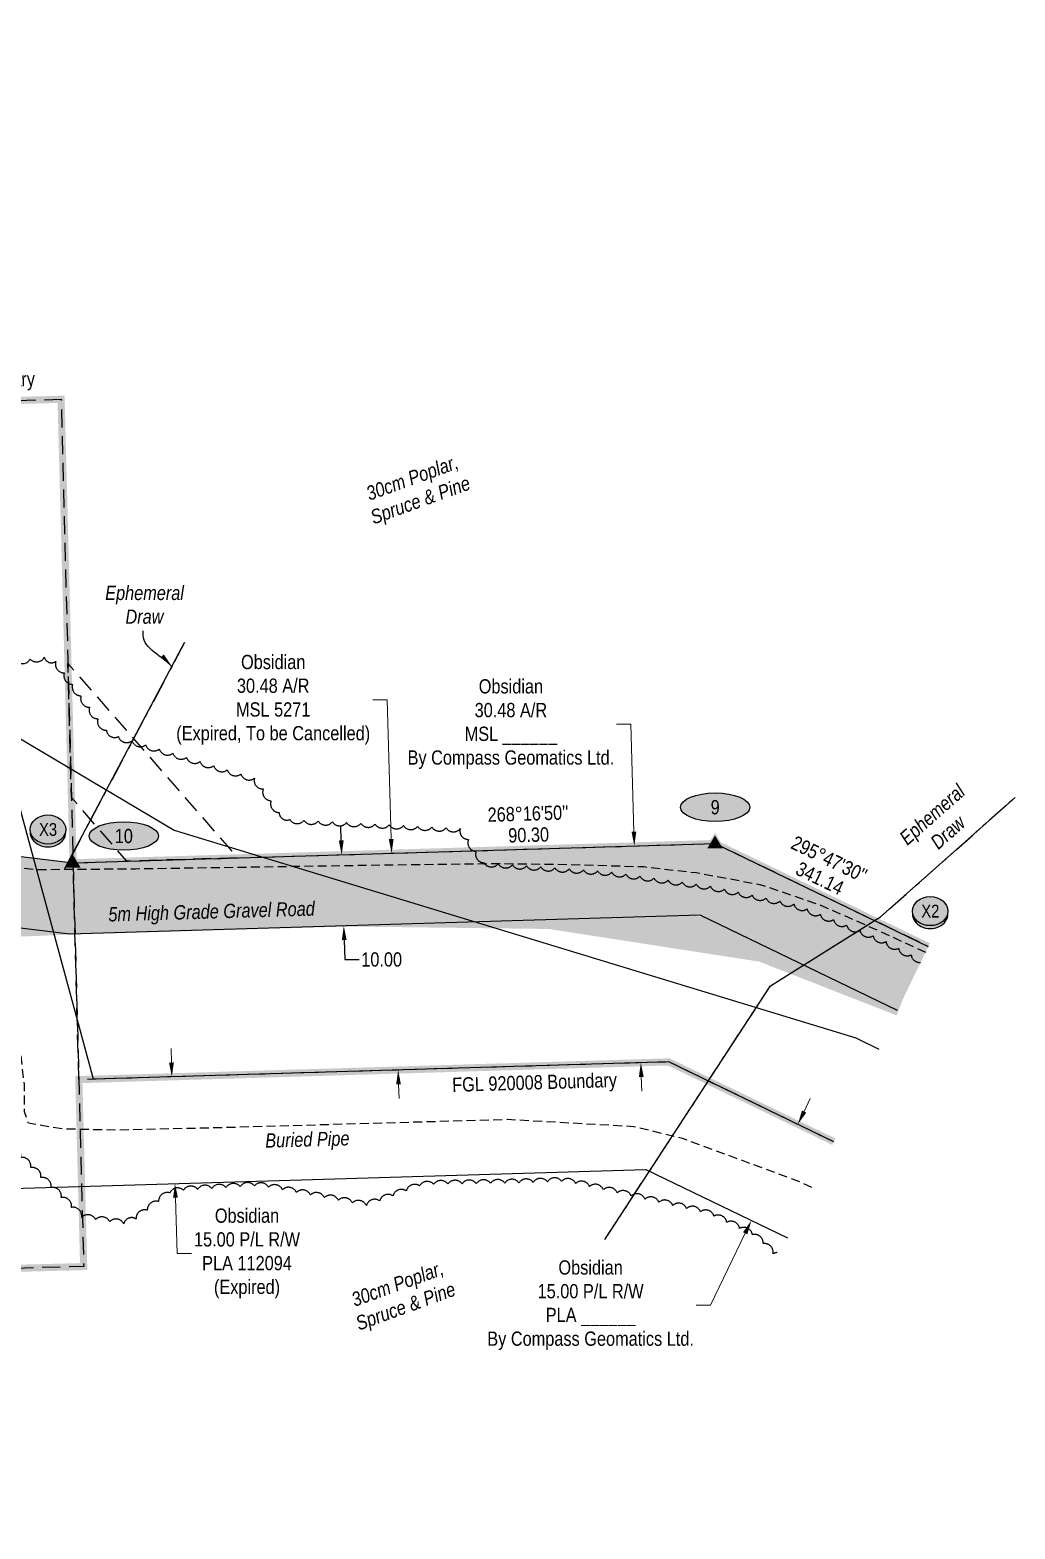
# Model space of a CAD drawing. Extents: x 628185 to 636081, y 5831999 to 5837154.
# Drawn here: x 635196 to 635888, y 5832216 to 5833269 of the extents above; entities that cross this region are included whole.
import ezdxf
from ezdxf.enums import TextEntityAlignment as Align

# ---------------------------------------------------------------- set-up
doc = ezdxf.new("R2010")
doc.units = 0
doc.header["$LTSCALE"] = 5
doc.header["$PDSIZE"] = 0.5
for name, pattern in [('0', [1, 1, 0]), ('CENTERLINEX3', [5, 2.5, -1, 0.5, -1]), ('foc-ACCESSROAD', [3.75, 2.5, -1.25]), ('foc-FLOWLINE', [3.75, 2.5, -1.25]), ('foc-TOPO-ephemeral', [6.25, 3.125, -0.625, 0.625, -0.625, 0.625, -0.625]), ('UG_PIPE', [1.875, 1.25, -0.625])]:
    doc.linetypes.add(name, pattern=pattern)
doc.layers.get('Defpoints').update_dxf_attribs({"color": 9})
doc.layers.add('AS-FMA-T', color=7, linetype='Continuous', true_color=0x00b386)
for name, color, linetype in [('AS-PIPE-UG', 44, 'UG_PIPE'), ('AS-PIPE-UG-T', 44, 'Continuous'), ('AS-POWER', 104, 'foc-POWER'), ('AS-ROADS', 254, 'Continuous'), ('C-AR', 13, 'foc-ACCESSROAD'), ('C-RW', 13, 'Continuous'), ('C-WS', 13, 'foc-ACCESSROAD'), ('F-EZE', 190, 'foc-FLOWLINE'), ('L-BD1', 253, 'Continuous'), ('L-MON', 1, 'Continuous'), ('P-CROSSINGS', 250, 'Continuous'), ('P-ELEVATION', 7, 'Continuous'), ('P-PROPOSED', 10, 'Continuous'), ('P-PROPOSED-H', 21, 'Continuous'), ('P-STATION', 7, 'Continuous'), ('P-TXT', 4, 'Continuous'), ('T-BUSH', 110, '0'), ('T-BUSH-T', 110, 'Continuous'), ('T-DRAW', 143, 'foc-TOPO-ephemeral'), ('T-WATER-T', 170, 'Continuous')]:
    doc.layers.add(name, color=color, linetype=linetype)
doc.layers.add('AS-TRAPPER BOUNDARY', color=7, linetype='CENTERLINEX3', true_color=0xb85c00, transparency=0.6)
for name, color, linetype, lineweight in [('C-AR-T', 13, 'Continuous', 9), ('C-RW-T', 13, 'Continuous', 9), ('T-TEXT', 48, 'Continuous', 18)]:
    doc.layers.add(name, color=color, linetype=linetype, lineweight=lineweight)
doc.styles.add('80', font='ARIALN.TTF', dxfattribs={"height": 10})
doc.styles.add('80CG', font='ARIALN.TTF', dxfattribs={"height": 10})
doc.styles.add('80L', font='ARIALN.TTF', dxfattribs={"height": 10})
doc.styles.add('80LS', font='ARIALNI.TTF', dxfattribs={"height": 10})
doc.styles.add('Crossing', font='ARIALN.TTF', dxfattribs={"height": 10})
doc.styles.add('foc-LtypeFont', font='ARIALN.TTF', dxfattribs={"height": 7.35})
doc.linetypes.add('foc-POWER', pattern='A,6,-1,["P",foc-LtypeFont,S=0.2,R=0,X=-0.625,Y=-0.75],-1.24,4', length=12.24)
doc.linetypes.add('foc-TOPO-flowdirection-NOLINE', pattern='A,0,[">",foc-LtypeFont,S=0.3,R=0,X=0,Y=-0.945],-20,[">",foc-LtypeFont,S=0.3,R=0,X=0,Y=-0.945],0', length=20)
doc.dimstyles.new('Compass 5 000', dxfattribs={"dimscale": 5, "dimtxt": 9, "dimasz": 2, "dimexe": 0.2, "dimexo": 0.0625, "dimgap": 0.5, "dimtad": 0, "dimtih": 1, "dimtoh": 1, "dimzin": 0, "dimdsep": 46, "dimtxsty": '80CG', "dimcen": 0.1, "dimse1": 1, "dimse2": 1, "dimclrd": 256, "dimclrt": 256, "dimaunit": 1, "dimadec": 4, "dimazin": 0, "dimtfac": 0.06, "dimtofl": 0, "dimtmove": 0, "dimatfit": 1, "dimfxl": 0.2, "dimtolj": 1, "dimtzin": 0, "dimlwd": -1, "dimarcsym": 0})

# ---------------------------------------------------------------- blocks, each defined once
blk = doc.blocks.new('*D451')
at = {"layer": 'C-AR-T', "transparency": 16777216}
for p, q in [((635446.5, 5832798.2), (635436.5, 5832798.2)), ((635449.4, 5832700.4), (635446.5, 5832798.2)), ((635454.6, 5832528.1), (635454.9, 5832518.1))]:
    blk.add_line(p, q, dxfattribs=at)
for points in [[(635451.1, 5832700.4), (635447.7, 5832700.3), (635449.7, 5832690.4)], [(635456.2, 5832528.1), (635452.9, 5832528), (635454.3, 5832538.1)]]:
    blk.add_solid(points, dxfattribs=at)
at = {"layer": 'Defpoints', "color": 0, "transparency": 16777216}
for p in [(635427, 5832689.7), (635449.7, 5832690.4), (635431.6, 5832537.4)]:
    blk.add_point(p, dxfattribs=at)
at = {"layer": 'C-AR-T', "transparency": 16777216, "insert": (635366.5, 5832798.2), "char_height": 10, "attachment_point": 5, "style": '80CG'}
blk.add_mtext('\\A1;Obsidian\\P30.48 A/R\\PMSL 5271\\P(Expired, To be Cancelled)', dxfattribs=at)
blk = doc.blocks.new('*D463')
at = {"layer": 'C-RW-T', "transparency": 16777216}
for p, q in [((635295, 5832543.3), (635294.7, 5832553.3)), ((635297.8, 5832448.4), (635299, 5832409.3)), ((635299, 5832409.3), (635309, 5832409.3))]:
    blk.add_line(p, q, dxfattribs=at)
for points in [[(635296.7, 5832543.4), (635293.3, 5832543.3), (635295.3, 5832533.3)], [(635299.5, 5832448.4), (635296.2, 5832448.3), (635297.5, 5832458.4)]]:
    blk.add_solid(points, dxfattribs=at)
at = {"layer": 'Defpoints', "color": 0, "transparency": 16777216}
for p in [(635497.1, 5832539.4), (635499.3, 5832464.4), (635297.5, 5832458.4)]:
    blk.add_point(p, dxfattribs=at)
at = {"layer": 'C-RW-T', "transparency": 16777216, "insert": (635348.1, 5832409.3), "char_height": 10, "attachment_point": 5, "style": '80CG'}
blk.add_mtext('\\A1;Obsidian\\P15.00 P/L R/W\\PPLA 112094\\P(Expired)', dxfattribs=at)
blk = doc.blocks.new('*U465')
at = {"layer": 'P-ELEVATION'}
h = blk.add_hatch(color=111, dxfattribs=at)
h.dxf.hatch_style = 1
edge = h.paths.add_edge_path()
edge.add_ellipse((0, 0), major_axis=(-24.4, 0), ratio=0.410256, start_angle=0, end_angle=360)
at = {"layer": 'P-ELEVATION', "color": 7, "flags": 128}
blk.add_lwpolyline([(0, 0, 12.5, 0, 0), (13, 0.8, 0, 0, 0)], format="xyseb", dxfattribs=at)
at = {"layer": 'P-ELEVATION', "color": 7}
blk.add_ellipse((0, 0), major_axis=(-24.4, 0), ratio=0.410256, dxfattribs=at)
at = {"layer": 'P-ELEVATION', "style": '80'}
blk.add_attdef('ELEVATION', text='', height=10, dxfattribs=at).set_placement((0, 0), align=Align.MIDDLE_CENTER)
blk = doc.blocks.new('*D489')
at = {"layer": 'C-RW-T', "transparency": 16777216}
for p, q in [((635739.5, 5832509), (635743.8, 5832518)), ((635698.1, 5832423.5), (635673.7, 5832372.9)), ((635673.7, 5832372.9), (635663.7, 5832372.9))]:
    blk.add_line(p, q, dxfattribs=at)
for points in [[(635738, 5832509.7), (635741, 5832508.2), (635735.1, 5832500)], [(635696.6, 5832424.2), (635699.6, 5832422.7), (635702.5, 5832432.5)]]:
    blk.add_solid(points, dxfattribs=at)
at = {"layer": 'Defpoints', "color": 0, "transparency": 16777216}
for p in [(635714.8, 5832509.8), (635682.1, 5832442.3), (635702.5, 5832432.5)]:
    blk.add_point(p, dxfattribs=at)
at = {"layer": 'C-RW-T', "transparency": 16777216, "insert": (635589.5, 5832372.9), "char_height": 10, "attachment_point": 5, "style": '80CG'}
blk.add_mtext('\\A1;Obsidian\\P15.00 P/L R/W\\PPLA ______\\PBy Compass Geomatics Ltd.', dxfattribs=at)
blk = doc.blocks.new('*D493')
at = {"layer": 'C-RW-T', "transparency": 16777216}
for p, q in [((635617.7, 5832781.1), (635607.7, 5832781.1)), ((635619.9, 5832705.5), (635617.7, 5832781.1)), ((635625.1, 5832533.2), (635625.4, 5832523.2))]:
    blk.add_line(p, q, dxfattribs=at)
for points in [[(635621.6, 5832705.5), (635618.3, 5832705.4), (635620.2, 5832695.5)], [(635626.8, 5832533.3), (635623.4, 5832533.2), (635624.8, 5832543.2)]]:
    blk.add_solid(points, dxfattribs=at)
at = {"layer": 'Defpoints', "color": 0, "transparency": 16777216}
for p in [(635620.2, 5832695.5), (635499.3, 5832691.9), (635503.9, 5832539.6)]:
    blk.add_point(p, dxfattribs=at)
at = {"layer": 'C-RW-T', "transparency": 16777216, "insert": (635533.5, 5832781.1), "char_height": 10, "attachment_point": 5, "style": '80CG'}
blk.add_mtext('\\A1;Obsidian\\P30.48 A/R\\PMSL ______\\PBy Compass Geomatics Ltd.', dxfattribs=at)
blk = doc.blocks.new('STRIA')
blk.add_hatch(color=255).paths.add_polyline_path([(-0.04, 1.52), (-1.47, -0.87), (1.39, -0.87)])
blk = doc.blocks.new('STRIAA')
blk.add_blockref('STRIA', (0, 0))
blk = doc.blocks.new('STRIB')
at = {"color": 1}
blk.add_solid([(-1.12, -0.67), (-0.04, 1.13), (1.04, -0.67)], dxfattribs=at)
blk = doc.blocks.new('STRIBB')
blk.add_blockref('STRIB', (0, 0))
blk = doc.blocks.new('STRICC')
for name in ['STRIAA', 'STRIBB']:
    blk.add_blockref(name, (0, 0))
blk = doc.blocks.new('fdspike')
blk.add_blockref('STRICC', (0, 0))
blk = doc.blocks.new('*D501')
at = {"layer": 'Defpoints', "color": 0, "transparency": 16777216}
for p in [(635417.8, 5832689.4), (635416.1, 5832639.4), (635419.3, 5832639.5)]:
    blk.add_point(p, dxfattribs=at)
at = {"layer": 'P-TXT', "transparency": 16777216}
for p, q in [((635414.3, 5832699.3), (635414, 5832709.3)), ((635416.4, 5832629.4), (635416.8, 5832615.7)), ((635416.8, 5832615.7), (635426.8, 5832615.7))]:
    blk.add_line(p, q, dxfattribs=at)
for points in [[(635416, 5832699.4), (635412.6, 5832699.3), (635414.6, 5832689.3)], [(635418.1, 5832629.4), (635414.7, 5832629.3), (635416.1, 5832639.4)]]:
    blk.add_solid(points, dxfattribs=at)
at = {"layer": 'P-TXT', "transparency": 16777216, "insert": (635442.7, 5832615.7), "char_height": 10, "attachment_point": 5, "style": '80CG'}
blk.add_mtext('\\A1;10.00', dxfattribs=at)
blk = doc.blocks.new('xing2')
h = blk.add_hatch(color=50)
h.dxf.hatch_style = 1
edge = h.paths.add_edge_path()
edge.add_ellipse((0, 0), major_axis=(-12.5, 0), ratio=0.816297, start_angle=0, end_angle=360)
h = blk.add_hatch(color=250)
h.dxf.hatch_style = 1
edge = h.paths.add_edge_path()
edge.add_ellipse((0, -2), major_axis=(-12.5, 0), ratio=0.816297, start_angle=0, end_angle=180)
edge.add_line((12.5, -2), (12.5, 0))
edge.add_ellipse((0, 0), major_axis=(-12.5, 0), ratio=0.816297, start_angle=0, end_angle=180, ccw=False)
edge.add_line((-12.5, 0), (-12.5, -2))
at = {"color": 250}
blk.add_ellipse((0, 0), major_axis=(-12.5, 0), ratio=0.816297, dxfattribs=at)
blk.add_ellipse((0, -2), major_axis=(-12.5, 0), ratio=0.816297, start_param=0, end_param=3.141593, dxfattribs=at)
at = {"color": 250, "style": 'Crossing'}
blk.add_attdef('CROSSING', text='', height=9, dxfattribs=at).set_placement((0.1, 0), align=Align.MIDDLE_CENTER)
at = {"color": 250, "style": 'Crossing', "flags": 1}
for tag, p in [('OWNER', (0.1, -12.5)), ('DESCRIPTION', (0.1, -25.8)), ('LOCATION', (0.1, -39.3)), ('DWG_REF', (0.1, -52.8))]:
    blk.add_attdef(tag, text='', height=9, dxfattribs=at).set_placement(p, align=Align.MIDDLE_CENTER)

msp = doc.modelspace()

# ---------------------------------------------------------------- hatches: boundary and pattern name
at = {"layer": 'P-PROPOSED-H'}
h = msp.add_hatch(color=256, dxfattribs=at)
h.dxf.hatch_style = 1
h.paths.add_polyline_path([(635805.016, 5832579.878), (635666.387, 5832646.87), (635223.688, 5832633.583), (634906.841, 5832672.02), (634912.861, 5832721.638), (635225.961, 5832683.656), (635677.118, 5832697.197), (635826.764, 5832624.881)])

# ---------------------------------------------------------------- linework, layer by layer
at = {"layer": 'AS-PIPE-UG', "flags": 128}
for points in [[(635744.915, 5832455.51), (635737.064, 5832459.282), (635654.139, 5832489.982), (635619.839, 5832498.262), (635531.104, 5832503.262), (635337.294, 5832497.737), (635257.359, 5832495.842), (635218.384, 5832496.647), (635194.579, 5832500.792), (635191.739, 5832508.822), (635191.709, 5832527.842), (635188.599, 5832554.257), (635179.439, 5832627.407), (635167.854, 5832701.842), (635162.059, 5832736.392), (635137.214, 5832835.802), (635121.199, 5832886.987), (635108.609, 5832934.697), (635100.689, 5832960.112), (635095.264, 5832963.962), (635087.774, 5832966.137), (635070.279, 5832965.742), (635028.809, 5832966.542), (635002.379, 5832966.792), (634995.584, 5832970.302), (634992.789, 5832977.997), (634991.749, 5833001.827), (634987.954, 5833047.387)], [(634920.855, 5832703.561), (634995.79, 5832694.396), (635075.335, 5832690.586), (635141.205, 5832684.651), (635200.56, 5832678.936), (635269.79, 5832679.501), (635352.36, 5832680.761), (635447.305, 5832682.246), (635522.57, 5832683.136), (635574.505, 5832682.526), (635626.805, 5832680.941), (635663.74, 5832676.751), (635708.49, 5832668.431), (635750.58, 5832654.156), (635793.07, 5832635.441), (635824.796, 5832620.81)]]:
    msp.add_lwpolyline(points, dxfattribs=at)
at = {"layer": 'AS-POWER', "flags": 128}
msp.add_lwpolyline([(634824.879, 5832989.572), (635017.754, 5832872.232), (635296.814, 5832706.557), (635775.884, 5832560.677), (635791.908, 5832552.753)], dxfattribs=at)
at = {"layer": 'AS-ROADS', "const_width": 25, "flags": 128}
msp.add_lwpolyline([(635809.009, 5832588.14), (635711.159, 5832626.402), (635560.959, 5832649.662), (635419.114, 5832651.412), (635230.944, 5832645.987), (635026.869, 5832638.032), (634853.709, 5832635.327), (634726.689, 5832629.442), (634390.597, 5832614.503)], dxfattribs=at)
at = {"layer": 'AS-TRAPPER BOUNDARY', "color": 114, "true_color": 0x008f47, "const_width": 4.998, "flags": 128}
for points in [[(635826.764, 5832624.881), (635677.118, 5832697.197), (635225.961, 5832683.656), (635217.479, 5833009.217), (634926.88, 5833001.646), (634919.109, 5833266.135)], [(634392.42, 5832578.962), (634433.431, 5832581.066), (634506.992, 5832584.838), (634581.955, 5832588.683), (634618.786, 5832590.571), (634624.164, 5832384.159), (635233.35, 5832400.031), (635229.929, 5832531.358), (635644.41, 5832543.799), (635760.476, 5832487.71)]]:
    msp.add_lwpolyline(points, dxfattribs=at)
at = {"layer": 'C-AR', "flags": 128}
msp.add_lwpolyline([(634919.109, 5833266.135), (634925.662, 5833043.091), (634926.88, 5833001.646), (635217.479, 5833009.217), (635233.35, 5832400.031), (634624.164, 5832384.159), (634608.292, 5832993.345), (634826.347, 5832999.027), (634818.587, 5833263.181)], dxfattribs=at)
at = {"layer": 'C-RW', "flags": 128}
msp.add_lwpolyline([(635760.476, 5832487.71), (635644.41, 5832543.799), (635240.212, 5832531.667), (635111.158, 5833006.632), (634977.153, 5833002.714), (634979.355, 5832927.772), (635054.297, 5832929.963), (635183.364, 5832454.952), (635628.314, 5832468.307), (635727.854, 5832420.204)], dxfattribs=at)
at = {"layer": 'C-WS', "flags": 128}
msp.add_lwpolyline([(635760.476, 5832487.71), (635644.41, 5832543.799), (635229.929, 5832531.358), (635225.961, 5832683.656), (635677.118, 5832697.197), (635826.764, 5832624.881)], dxfattribs=at)
at = {"layer": 'F-EZE', "flags": 128}
msp.add_lwpolyline([(635341.525, 5832687.124), (635263.633, 5832684.787), (635224.765, 5832729.543), (635222.314, 5832823.615), (635341.525, 5832687.124)], close=True, dxfattribs=at)
at = {"layer": 'P-PROPOSED'}
msp.add_lwpolyline([(635805.016, 5832579.878), (635666.387, 5832646.87), (635223.688, 5832633.583), (634906.841, 5832672.02), (634912.861, 5832721.638), (635225.961, 5832683.656), (635677.118, 5832697.197), (635826.764, 5832624.881)], dxfattribs=at)
at = {"layer": 'T-BUSH', "flags": 128}
for points in [[(635045.829, 5833208.133, 0.52056705), (635046.931, 5833198.197, 0.52056705), (635048.032, 5833188.261, 0.52056705), (635049.133, 5833178.325, 0.52056705), (635050.234, 5833168.389, 0.52056705), (635051.335, 5833158.454, 0.52056705), (635052.436, 5833148.518, 0.52056705), (635053.537, 5833138.582, 0.52056705), (635054.638, 5833128.646, 0.52056705), (635055.739, 5833118.711, 0.52056705), (635056.841, 5833108.775, 0.52056705), (635057.942, 5833098.839, 0.52056705), (635059.043, 5833088.903, 0.52056705), (635060.144, 5833078.967, 0.52056705), (635061.245, 5833069.032, 0.52056705), (635057.208, 5833060.503, 0.52056705), (635051.199, 5833052.514, 0.52056705), (635048.048, 5833043.852, 0.52056705), (635049.858, 5833034.02, 0.52056705), (635051.668, 5833024.189, 0.52056705), (635053.478, 5833014.358, 0.52056705), (635055.422, 5833004.554, 0.52056705), (635057.635, 5832994.805, 0.52056705), (635062.37, 5832987.343, 0.52056705), (635071.855, 5832984.185, 0.52056705), (635081.339, 5832981.026, 0.52056705), (635090.824, 5832977.868, 0.52056705), (635100.308, 5832974.71, 0.52056705), (635109.793, 5832971.552, 0.52056705), (635117.981, 5832965.99, 0.52056705), (635125.831, 5832959.8, 0.52056705), (635133.681, 5832953.611, 0.52056705), (635141.531, 5832947.421, 0.52056705), (635149.381, 5832941.231, 0.52056705), (635155.896, 5832934.033, 0.52056705), (635159.706, 5832924.791, 0.52056705), (635163.516, 5832915.549, 0.52056705), (635167.326, 5832906.307, 0.52056705), (635170.54, 5832896.951, 0.52056705), (635170.4, 5832886.955, 0.52056705), (635170.26, 5832876.96, 0.52056705), (635170.12, 5832866.964, 0.52056705), (635169.98, 5832856.969, 0.52056705), (635169.84, 5832846.973, 0.52056705), (635169.7, 5832836.977, 0.52056705), (635169.56, 5832826.982, 0.52056705), (635175.925, 5832824.263, 0.52056705), (635185.842, 5832825.519, 0.52056705), (635195.76, 5832826.775, 0.52056705), (635205.677, 5832828.031, 0.52056705), (635213.803, 5832825.114, 0.52056705), (635219.719, 5832817.057, 0.52056705), (635225.636, 5832809, 0.52056705), (635231.553, 5832800.942, 0.52056705), (635237.47, 5832792.885, 0.52056705), (635243.387, 5832784.827, 0.52056705), (635249.304, 5832776.77, 0.52056705), (635257.769, 5832772.303, 0.52056705), (635267.328, 5832769.379, 0.52056705), (635276.888, 5832766.455, 0.52056705), (635286.447, 5832763.53, 0.52056705), (635296.006, 5832760.606, 0.52056705), (635305.566, 5832757.682, 0.52056705), (635315.125, 5832754.757, 0.52056705), (635324.684, 5832751.833, 0.52056705), (635334.244, 5832748.909, 0.52056705), (635343.803, 5832745.984, 0.52056705), (635353.362, 5832743.06, 0.52056705), (635359.499, 5832735.524, 0.52056705), (635365.066, 5832727.222, 0.52056705), (635370.634, 5832718.919, 0.52056705), (635378.146, 5832714.041, 0.52056705), (635388.129, 5832713.513, 0.52056705), (635398.111, 5832712.986, 0.52056705), (635408.094, 5832712.459, 0.52056705), (635418.077, 5832711.931, 0.52056705), (635428.059, 5832711.404, 0.52056705), (635438.042, 5832710.877, 0.52056705), (635448.025, 5832710.349, 0.52056705), (635458.007, 5832709.822, 0.52056705), (635467.99, 5832709.295, 0.52056705), (635477.973, 5832708.768, 0.52056705), (635487.955, 5832708.24, 0.52056705), (635497.938, 5832707.713, 0.52056705), (635503.745, 5832700.109, 0.52056705), (635509.033, 5832691.626, 0.52056705), (635514.647, 5832683.684, 0.52056705), (635524.618, 5832682.967, 0.52056705), (635534.589, 5832682.251, 0.52056705), (635544.56, 5832681.534, 0.52056705), (635554.531, 5832680.818, 0.52056705), (635564.502, 5832680.101, 0.52056705), (635574.473, 5832679.385, 0.52056705), (635584.443, 5832678.668, 0.52056705), (635594.414, 5832677.951, 0.52056705), (635604.369, 5832677.085, 0.52056705), (635614.267, 5832675.68, 0.52056705), (635624.164, 5832674.275, 0.52056705), (635634.061, 5832672.87, 0.52056705), (635643.959, 5832671.465, 0.52056705), (635653.856, 5832670.06, 0.52056705), (635663.754, 5832668.655, 0.52056705), (635673.644, 5832667.211, 0.52056705), (635683.42, 5832665.125, 0.52056705), (635693.197, 5832663.038, 0.52056705), (635702.973, 5832660.951, 0.52056705), (635712.75, 5832658.865, 0.52056705), (635722.526, 5832656.778, 0.52056705), (635732.302, 5832654.692, 0.52056705), (635741.649, 5832651.207, 0.52056705), (635750.91, 5832647.443, 0.52056705), (635760.171, 5832643.68, 0.52056705), (635769.432, 5832639.916, 0.52056705), (635778.693, 5832636.153, 0.52056705), (635787.954, 5832632.389, 0.52056705), (635797.047, 5832628.262, 0.52056705), (635805.897, 5832623.614, 0.52056705), (635814.748, 5832618.967, 0.40306046), (635821.343, 5832613.664, 0.40306046)], [(635720.65, 5832409.879, 0.13404631), (635717.649, 5832408.932, 0.52056705), (635710.711, 5832416.129, 0.52056705), (635703.158, 5832422.476, 0.52056705), (635694.151, 5832426.811, 0.52056705), (635685.143, 5832431.146, 0.52056705), (635676.136, 5832435.482, 0.52056705), (635666.703, 5832438.6, 0.52056705), (635656.954, 5832440.808, 0.52056705), (635647.204, 5832443.016, 0.52056705), (635637.454, 5832445.224, 0.52056705), (635627.705, 5832447.432, 0.52056705), (635617.955, 5832449.64, 0.52056705), (635608.205, 5832451.848, 0.52056705), (635598.455, 5832454.056, 0.52056705), (635588.706, 5832456.263, 0.52056705), (635578.956, 5832458.471, 0.52056705), (635569.147, 5832460.02, 0.52056705), (635559.16, 5832459.585, 0.52056705), (635549.173, 5832459.15, 0.52056705), (635539.182, 5832458.839, 0.52056705), (635529.187, 5832458.667, 0.52056705), (635519.192, 5832458.495, 0.52056705), (635509.196, 5832458.323, 0.52056705), (635499.201, 5832458.152, 0.52056705), (635489.206, 5832457.98, 0.52056705), (635479.211, 5832457.808, 0.52056705), (635469.389, 5832456.733, 0.52056705), (635460.037, 5832453.2, 0.52056705), (635450.686, 5832449.667, 0.52056705), (635441.335, 5832446.134, 0.52056705), (635431.955, 5832442.919, 0.52056705), (635422.131, 5832444.768, 0.52056705), (635412.307, 5832446.618, 0.52056705), (635402.483, 5832448.468, 0.52056705), (635392.659, 5832450.317, 0.52056705), (635382.834, 5832452.159, 0.52056705), (635373.008, 5832453.999, 0.52056705), (635363.182, 5832455.838, 0.52056705), (635353.299, 5832456.752, 0.52056705), (635343.322, 5832456.132, 0.52056705), (635333.345, 5832455.512, 0.52056705), (635323.367, 5832454.891, 0.52056705), (635313.39, 5832454.271, 0.52056705), (635303.413, 5832453.65, 0.52056705), (635293.902, 5832451.785, 0.52056705), (635285.977, 5832445.692, 0.52056705), (635278.052, 5832439.599, 0.52056705), (635270.127, 5832433.506, 0.52056705), (635261.512, 5832430.079, 0.52056705), (635251.626, 5832431.563, 0.52056705), (635241.74, 5832433.046, 0.52056705), (635231.891, 5832434.604, 0.52056705), (635224.738, 5832441.587, 0.52056705), (635217.585, 5832448.57, 0.52056705), (635210.432, 5832455.554, 0.52056705), (635203.279, 5832462.537, 0.52056705), (635196.126, 5832469.521, 0.52056705), (635189.134, 5832476.662, 0.52056705), (635182.248, 5832483.909, 0.52056705), (635175.362, 5832491.157, 0.52056705), (635167.413, 5832496.718, 0.52056705), (635157.908, 5832499.813, 0.52056705), (635148.2, 5832501.503, 0.52056705), (635138.208, 5832501.212, 0.52056705), (635128.216, 5832500.92, 0.52056705), (635118.223, 5832500.629, 0.52056705), (635108.231, 5832500.337, 0.52056705), (635098.239, 5832500.046, 0.52056705), (635088.708, 5832498.386, 0.52056705), (635080.584, 5832492.56, 0.52056705), (635072.461, 5832486.735, 0.52056705), (635064.337, 5832480.91, 0.52056705), (635056.213, 5832475.084, 0.52056705), (635048.448, 5832468.949, 0.52056705), (635043.878, 5832460.058, 0.52056705), (635039.308, 5832451.167, 0.52056705), (635034.738, 5832442.276, 0.52056705), (635026.012, 5832438.878, 0.52056705), (635016.214, 5832436.897, 0.52056705), (635006.415, 5832434.916, 0.52056705), (634996.57, 5832433.194, 0.52056705), (634986.702, 5832431.596, 0.52056705), (634976.834, 5832429.999, 0.52056705), (634973.409, 5832422.487, 0.52056705), (634972.66, 5832412.519, 0.52056705), (634971.912, 5832402.55, 0.52056705), (634971.163, 5832392.581, 0.52056705), (634969.337, 5832382.769, 0.52056705), (634967.23, 5832372.997, 0.52056705), (634965.123, 5832363.225, 0.52056705), (634963.016, 5832353.453, 0.52056705), (634960.909, 5832343.681, 0.52056705), (634958.802, 5832333.909, 0.52056705), (634957.804, 5832323.967, 0.52056705), (634956.89, 5832314.012, 0.52056705), (634955.976, 5832304.057, 0.52056705), (634955.062, 5832294.103, 0.52056705), (634954.148, 5832284.148, 0.52056705), (634953.234, 5832274.193, 0.52056705), (634952.32, 5832264.238, 0.52056705), (634952.954, 5832254.293, 0.52056705), (634953.99, 5832244.35, 0.52056705), (634955.026, 5832234.408, 0.52056705), (634956.062, 5832224.465, 0.52056705), (634956.976, 5832215.693)]]:
    msp.add_lwpolyline(points, format="xyb", dxfattribs=at)
at = {"layer": 'T-DRAW', "flags": 128}
for points in [[(635304.224, 5832838.437), (635219.889, 5832679.147)], [(635599.509, 5832419.027), (635715.854, 5832597.252), (635793.274, 5832645.712), (635887.674, 5832729.542)]]:
    msp.add_lwpolyline(points, dxfattribs=at)
at = {"layer": 'T-DRAW', "linetype": 'foc-TOPO-flowdirection-NOLINE', "flags": 128}
for points in [[(635219.889, 5832679.147), (635304.224, 5832838.437)], [(635599.509, 5832419.027), (635715.854, 5832597.252), (635793.274, 5832645.712), (635887.674, 5832729.542)]]:
    msp.add_lwpolyline(points, dxfattribs=at)

# ---------------------------------------------------------------- block references
at = {"layer": 'L-MON'}
for p, xscale, yscale, zscale in [((635677.118, 5832697.197), 4.99826705, 4.99826705, 4.99826705), ((635225.961, 5832683.656), 4.998267050000019, 4.998267050000019, 4.998267050000019)]:
    msp.add_blockref('fdspike', p, dxfattribs=dict(at, xscale=xscale, yscale=yscale, zscale=zscale))
at = {"layer": 'P-CROSSINGS', "xscale": 0.99965341, "yscale": 0.99965341, "zscale": 0.99965341}
for p, values in [((635208.245, 5832707.054), {'CROSSING': 'X3'}), ((635828.085, 5832649.705), {'CROSSING': 'X2'})]:
    msp.add_blockref('xing2', p, dxfattribs=at).add_auto_attribs(values)
at = {"layer": 'P-STATION', "xscale": 0.999964169549351, "yscale": 0.999964169549351, "zscale": 0.999964169549351}
for p, values in [((635677.021, 5832722.692), {'ELEVATION': '9'}), ((635261.548, 5832702.466), {'ELEVATION': '10'})]:
    msp.add_blockref('*U465', p, dxfattribs=at).add_auto_attribs(values)

# ---------------------------------------------------------------- texts
at = {"layer": 'AS-FMA-T', "style": '80L'}
for rotation, p in [(1.492445, (635083.482, 5833015.594)), (1.719194, (635492.393, 5832522.715))]:
    msp.add_text('FGL 920008 Boundary', height=9.99076, rotation=rotation, dxfattribs=at).set_placement(p)
at = {"layer": 'AS-PIPE-UG-T', "insert": (635360.465, 5832493.485), "char_height": 9.99673, "attachment_point": 1, "rotation": 1.632906, "style": '80L'}
msp.add_mtext_dynamic_manual_height_columns('\\pi0.29888;{\\fArial Narrow|b0|i1|c0|p34;Buried Pipe}', width=59.01655, gutter_width=49.984, heights=[0], dxfattribs=at)
at = {"layer": 'L-BD1', "style": '80L'}
for s, height, rotation, p in [("268°16'50''", 9.99653, 1.7192, (635545.502, 5832718.249)), ('90.30', 9.9965, 1.7192, (635545.952, 5832703.261)), ("295°47'30''", 9.99653, 334.208, (635757.116, 5832686.295)), ('341.14', 9.9965, 334.208, (635750.592, 5832672.794))]:
    msp.add_text(s, height=height, rotation=rotation, dxfattribs=at).set_placement(p, align=Align.MIDDLE)
at = {"layer": 'T-BUSH-T', "char_height": 10, "width": 73.04679, "attachment_point": 2, "rotation": 20, "style": '80LS'}
for insert in [(635462.425, 5832958.853), (635452.061, 5832392.615)]:
    msp.add_mtext('30cm Poplar,\\PSpruce & Pine', dxfattribs=dict(at, insert=insert))
at = {"layer": 'T-TEXT', "insert": (635323.037, 5832654.505), "char_height": 9.9966, "width": 145.78716, "attachment_point": 2, "rotation": 1.651398, "style": '80LS'}
msp.add_mtext('5m High Grade Gravel Road', dxfattribs=at)
at = {"layer": 'T-WATER-T', "insert": (635248.125, 5832878.208), "char_height": 9.98666, "attachment_point": 1, "style": '80L'}
msp.add_mtext_dynamic_manual_height_columns('\\pi0.34703,t130.17365;{\\fArial Narrow|b0|i1|c0|p34;Ephemeral \\P\\pi14.59471,t144.42134;Draw}', width=55.94769, gutter_width=50, heights=[0], dxfattribs=at)
at = {"layer": 'T-WATER-T', "insert": (635805.176, 5832702.693), "char_height": 9.98666, "attachment_point": 1, "rotation": 41.606027, "style": '80L'}
msp.add_mtext_dynamic_manual_height_columns('\\pi0.34703,t130.17365;{\\fArial Narrow|b0|i1|c0|p34;Ephemeral \\P\\pi14.59471,t144.42134;Draw}', width=55.94769, gutter_width=50, heights=[0], dxfattribs=at)

# ---------------------------------------------------------------- dimensions: what is measured, and where the dimension line sits
at = {"layer": 'C-AR-T'}
dim = msp.add_linear_dim(base=(635449.703, 5832690.371), p1=(635431.61, 5832537.412), p2=(635427.039, 5832689.691), angle=91.719194, text='Obsidian\\P30.48 A/R\\PMSL 5271\\P(Expired, To be Cancelled)', dimstyle='Compass 5 000', dxfattribs=at)
dim.commit()
dim.dimension.update_dxf_attribs({"geometry": '*D451', "text_midpoint": (635366.527, 5832798.244), "dimtype": 161})
at = {"layer": 'C-RW-T'}
for base, p1, p2, angle, text, picture, middle in [((635620.236, 5832695.49), (635503.855, 5832539.58), (635499.284, 5832691.86), 91.719194, 'Obsidian\\P30.48 A/R\\PMSL ______\\PBy Compass Geomatics Ltd.', '*D493', (635533.487, 5832781.128)), ((635297.539, 5832458.379), (635497.072, 5832539.376), (635499.321, 5832464.436), 271.719194, 'Obsidian\\P15.00 P/L R/W\\PPLA 112094\\P(Expired)', '*D463', (635348.098, 5832409.317)), ((635702.481, 5832432.466), (635714.751, 5832509.807), (635682.129, 5832442.301), 244.207964, 'Obsidian\\P15.00 P/L R/W\\PPLA ______\\PBy Compass Geomatics Ltd.', '*D489', (635589.496, 5832372.854))]:
    dim = msp.add_linear_dim(base=base, p1=p1, p2=p2, angle=angle, text=text, dimstyle='Compass 5 000', dxfattribs=at)
    dim.commit()
    dim.dimension.update_dxf_attribs({"geometry": picture, "text_midpoint": middle, "dimtype": 161})
at = {"layer": 'P-TXT'}
dim = msp.add_linear_dim(base=(635416.098, 5832639.358), p1=(635417.812, 5832689.414), p2=(635419.312, 5832639.454), angle=271.719194, text='10.00', dimstyle='Compass 5 000', dxfattribs=at)
dim.commit()
dim.dimension.update_dxf_attribs({"geometry": '*D501', "text_midpoint": (635442.746, 5832615.727), "dimtype": 161})

# ---------------------------------------------------------------- leaders
at = {"layer": 'T-WATER-T', "path_type": 1}
msp.add_leader([(635295.278, 5832821.541), (635275.105, 5832843.452), (635275.105, 5832846.601)], dimstyle='Compass 5 000', override={"dimgap": 0.5, "dimtad": 0}, dxfattribs=at)

doc.saveas('drawing.dxf')
